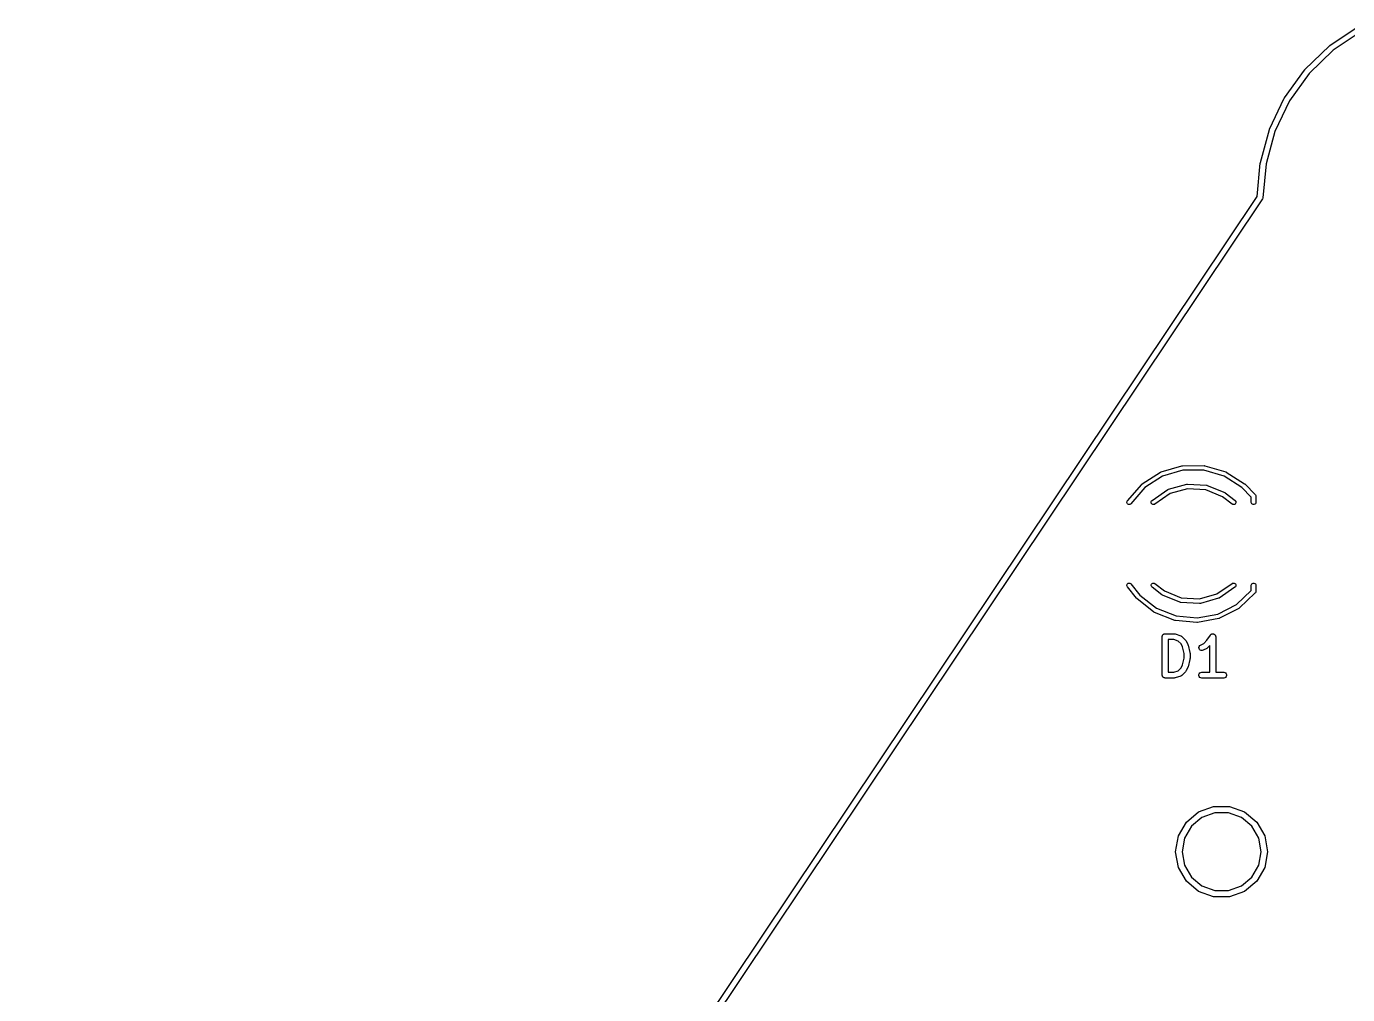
# Model space of a CAD drawing. Extents: x 0 to 100, y 0 to 100.
# Drawn here: x -0.06 to 34.27, y 74.29 to 99.44 of the extents above; entities that cross this region are included whole.
import ezdxf

# ---------------------------------------------------------------- set-up
doc = ezdxf.new("R2010")
doc.units = 0
doc.header["$MEASUREMENT"] = 0
doc.layers.add('BLACK', color=7, linetype='CONTINUOUS')

msp = doc.modelspace()

# ---------------------------------------------------------------- linework, layer by layer
at = {"layer": 'BLACK', "linetype": 'CONTINUOUS'}
for p, q in [((33.8116, 98.948), (34.5494, 99.4438)), ((34.6275, 99.3155), (33.9008, 98.8272)), ((33.1628, 98.321), (33.8012, 98.9396)), ((33.8012, 98.9396), (33.8077, 98.9452)), ((33.8077, 98.9452), (33.8097, 98.9465)), ((33.8097, 98.9465), (33.8116, 98.948)), ((33.9008, 98.8272), (33.272, 98.2179)), ((32.6354, 97.589), (33.1541, 98.3109)), ((33.272, 98.2179), (32.7611, 97.5069)), ((33.1541, 98.3109), (33.1596, 98.3176)), ((33.1596, 98.3176), (33.1613, 98.3192)), ((33.1613, 98.3192), (33.1628, 98.321)), ((32.2459, 96.7751), (32.6286, 97.5775)), ((32.7611, 97.5069), (32.3842, 96.7166)), ((32.6286, 97.5775), (32.6328, 97.5851)), ((32.6286, 97.5775), (32.6286, 97.5775)), ((32.6286, 97.5775), (32.6286, 97.5775)), ((32.6328, 97.5851), (32.6342, 97.5869)), ((32.6342, 97.5869), (32.6354, 97.589)), ((32.0067, 95.9052), (32.2412, 96.7626)), ((32.3842, 96.7166), (32.1531, 95.8721)), ((32.2412, 96.7626), (32.244, 96.7708)), ((32.244, 96.7708), (32.2451, 96.7729)), ((32.2451, 96.7729), (32.2459, 96.7751)), ((31.927, 95.0258), (32.0043, 95.8921)), ((32.0043, 95.8921), (32.0056, 95.9006)), ((32.0056, 95.9006), (32.0063, 95.9029)), ((32.0063, 95.9029), (32.0067, 95.9052)), ((32.1531, 95.8721), (32.0748, 94.9941)), ((-0.05638, 47.2506), (31.927, 95.0258)), ((32.066, 94.9637), (0.075, 47.1772)), ((32.074, 94.9818), (32.066, 94.9637)), ((32.0748, 94.9941), (32.074, 94.9818)), ((29.4253, 87.8672), (29.9665, 88.0268)), ((29.9922, 87.9093), (29.4675, 87.7546)), ((29.9665, 88.0268), (29.9672, 88.027)), ((29.9672, 88.027), (29.9753, 88.0281)), ((29.9753, 88.0281), (29.9833, 88.0293)), ((29.9833, 88.0293), (30.5475, 88.0305)), ((30.5392, 87.9105), (29.9922, 87.9093)), ((31.0646, 87.7582), (30.5392, 87.9105)), ((30.5475, 88.0305), (30.5475, 88.0305)), ((30.5475, 88.0305), (30.5483, 88.0305)), ((30.5483, 88.0305), (30.5563, 88.0293)), ((30.5563, 88.0293), (30.5644, 88.0282)), ((30.5644, 88.0282), (31.1063, 87.871)), ((28.5524, 87.1179), (28.9223, 87.544)), ((28.9223, 87.544), (28.9228, 87.5445)), ((28.9228, 87.5445), (28.9291, 87.5498)), ((28.9291, 87.5498), (28.9352, 87.5551)), ((28.9352, 87.5551), (29.4098, 87.8602)), ((29.4675, 87.7546), (29.0073, 87.4588)), ((29.4098, 87.8602), (29.4104, 87.8605)), ((29.4104, 87.8605), (29.4179, 87.8638)), ((29.4179, 87.8638), (29.4253, 87.8672)), ((29.6186, 87.4166), (30.093, 87.5491)), ((30.093, 87.5491), (30.1032, 87.5511)), ((30.1032, 87.5511), (30.1079, 87.5507)), ((30.1079, 87.5507), (30.1126, 87.5513)), ((30.1126, 87.5513), (30.6044, 87.5229)), ((31.5273, 87.4637), (31.0646, 87.7582)), ((31.1063, 87.871), (31.107, 87.8708)), ((31.107, 87.8708), (31.1144, 87.8674)), ((31.1144, 87.8674), (31.1218, 87.864)), ((31.1218, 87.864), (31.5978, 87.5611)), ((31.5978, 87.5611), (31.5984, 87.5607)), ((31.5984, 87.5607), (31.6035, 87.5562)), ((31.6035, 87.5562), (31.6088, 87.5521)), ((31.6088, 87.5521), (31.8686, 87.2819)), ((29.0073, 87.4588), (28.643, 87.0393)), ((29.1949, 87.1293), (29.6008, 87.4083)), ((29.6605, 87.3038), (29.2629, 87.0304)), ((29.6008, 87.4083), (29.6098, 87.4134)), ((29.6098, 87.4134), (29.6144, 87.4146)), ((29.6144, 87.4146), (29.6186, 87.4166)), ((30.1157, 87.4309), (29.6605, 87.3038)), ((30.5875, 87.4037), (30.1157, 87.4309)), ((31.0267, 87.2245), (30.5875, 87.4037)), ((30.6044, 87.5229), (30.6146, 87.5215)), ((30.6146, 87.5215), (30.619, 87.5196)), ((30.619, 87.5196), (30.6236, 87.5186)), ((30.6236, 87.5186), (31.0797, 87.3325)), ((31.2742, 87.0326), (31.0267, 87.2245)), ((31.0797, 87.3325), (31.0889, 87.3278)), ((31.0889, 87.3278), (31.0911, 87.3258)), ((31.0911, 87.3258), (31.0938, 87.3244)), ((31.0938, 87.3244), (31.3477, 87.1274)), ((31.77, 87.2113), (31.5273, 87.4637)), ((31.77, 87.0748), (31.77, 87.2113)), ((31.8686, 87.2819), (31.8767, 87.2752)), ((31.8767, 87.2752), (31.8873, 87.2568)), ((31.8873, 87.2568), (31.89, 87.2412)), ((31.89, 87.2412), (31.89, 87.0748)), ((28.5382, 87.0703), (28.5383, 87.0873)), ((28.5429, 87.054), (28.5382, 87.0703)), ((28.5383, 87.0873), (28.5431, 87.1037)), ((28.5521, 87.0396), (28.5429, 87.054)), ((28.5431, 87.1037), (28.5524, 87.1179)), ((28.5648, 87.0284), (28.5521, 87.0396)), ((28.5803, 87.0212), (28.5648, 87.0284)), ((28.5971, 87.0186), (28.5803, 87.0212)), ((28.6139, 87.0209), (28.5971, 87.0186)), ((28.6295, 87.0277), (28.6139, 87.0209)), ((28.6425, 87.0387), (28.6295, 87.0277)), ((28.643, 87.0393), (28.6425, 87.0387)), ((29.1689, 87.0786), (29.1717, 87.0981)), ((29.1725, 87.0592), (29.1689, 87.0786)), ((29.1717, 87.0981), (29.1807, 87.1156)), ((29.1822, 87.0421), (29.1725, 87.0592)), ((29.1807, 87.1156), (29.1949, 87.1293)), ((29.197, 87.029), (29.1822, 87.0421)), ((29.2152, 87.0214), (29.197, 87.029)), ((29.2348, 87.0201), (29.2152, 87.0214)), ((29.2539, 87.0253), (29.2348, 87.0201)), ((29.2629, 87.0304), (29.2539, 87.0253)), ((31.2915, 87.0232), (31.2742, 87.0326)), ((31.311, 87.02), (31.2915, 87.0232)), ((31.3304, 87.0232), (31.311, 87.02)), ((31.3477, 87.0326), (31.3304, 87.0232)), ((31.3477, 87.1274), (31.3553, 87.1204)), ((31.3611, 87.0471), (31.3477, 87.0326)), ((31.3553, 87.1204), (31.366, 87.1038)), ((31.3691, 87.0651), (31.3611, 87.0471)), ((31.366, 87.1038), (31.3708, 87.0847)), ((31.3708, 87.0847), (31.3691, 87.0651)), ((31.7727, 87.0592), (31.77, 87.0748)), ((31.7833, 87.0408), (31.7727, 87.0592)), ((31.7995, 87.0272), (31.7833, 87.0408)), ((31.8194, 87.02), (31.7995, 87.0272)), ((31.8406, 87.02), (31.8194, 87.02)), ((31.8605, 87.0272), (31.8406, 87.02)), ((31.8767, 87.0408), (31.8605, 87.0272)), ((31.8873, 87.0592), (31.8767, 87.0408)), ((31.89, 87.0748), (31.8873, 87.0592)), ((28.5379, 84.9161), (28.5388, 84.9331)), ((28.5418, 84.8996), (28.5379, 84.9161)), ((28.5388, 84.9331), (28.5445, 84.9492)), ((28.5501, 84.8848), (28.5418, 84.8996)), ((28.5445, 84.9492), (28.5544, 84.963)), ((28.5506, 84.8842), (28.5501, 84.8848)), ((28.7871, 84.5849), (28.5506, 84.8842)), ((28.5544, 84.963), (28.5678, 84.9734)), ((28.5678, 84.9734), (28.5836, 84.9797)), ((28.5836, 84.9797), (28.6006, 84.9813)), ((28.6006, 84.9813), (28.6173, 84.9781)), ((28.6173, 84.9781), (28.6324, 84.9703)), ((28.6324, 84.9703), (28.6447, 84.9586)), ((28.6447, 84.9586), (28.8768, 84.665)), ((29.1691, 84.9155), (29.1708, 84.9351)), ((29.1738, 84.8963), (29.1691, 84.9155)), ((29.1708, 84.9351), (29.1787, 84.9531)), ((29.1845, 84.8798), (29.1738, 84.8963)), ((29.1787, 84.9531), (29.1921, 84.9676)), ((29.1921, 84.8728), (29.1845, 84.8798)), ((29.1921, 84.9676), (29.2094, 84.9769)), ((29.446, 84.6758), (29.1921, 84.8728)), ((29.2094, 84.9769), (29.2289, 84.9802)), ((29.2289, 84.9802), (29.2483, 84.9769)), ((29.2483, 84.9769), (29.2656, 84.9676)), ((29.2656, 84.9676), (29.5131, 84.7756)), ((30.8793, 84.6961), (31.277, 84.9694)), ((31.3449, 84.8705), (30.939, 84.5916)), ((31.277, 84.9694), (31.286, 84.9746)), ((31.286, 84.9746), (31.305, 84.9797)), ((31.305, 84.9797), (31.3247, 84.9784)), ((31.3247, 84.9784), (31.3428, 84.9708)), ((31.3428, 84.9708), (31.3576, 84.9578)), ((31.3591, 84.8842), (31.3449, 84.8705)), ((31.3576, 84.9578), (31.3673, 84.9406)), ((31.3681, 84.9018), (31.3591, 84.8842)), ((31.3673, 84.9406), (31.3709, 84.9213)), ((31.3709, 84.9213), (31.3681, 84.9018)), ((31.77, 84.9252), (31.7727, 84.9408)), ((31.77, 84.7903), (31.77, 84.9252)), ((31.7727, 84.9408), (31.7833, 84.9592)), ((31.7833, 84.9592), (31.7995, 84.9728)), ((31.7995, 84.9728), (31.8194, 84.98)), ((31.8194, 84.98), (31.8406, 84.98)), ((31.8406, 84.98), (31.8605, 84.9728)), ((31.8605, 84.9728), (31.8767, 84.9592)), ((31.8767, 84.9592), (31.8873, 84.9408)), ((31.8873, 84.9408), (31.89, 84.9252)), ((31.89, 84.9252), (31.89, 84.7588)), ((28.792, 84.5803), (28.7871, 84.5849)), ((28.7967, 84.5753), (28.792, 84.5803)), ((28.7972, 84.5748), (28.7967, 84.5753)), ((29.2417, 84.2273), (28.7972, 84.5748)), ((28.8768, 84.665), (29.3088, 84.3271)), ((29.4487, 84.6743), (29.446, 84.6758)), ((29.4509, 84.6723), (29.4487, 84.6743)), ((29.4601, 84.6676), (29.4509, 84.6723)), ((29.9162, 84.4815), (29.4601, 84.6676)), ((29.5131, 84.7756), (29.9523, 84.5963)), ((29.9208, 84.4804), (29.9162, 84.4815)), ((29.9251, 84.4786), (29.9208, 84.4804)), ((29.9354, 84.4771), (29.9251, 84.4786)), ((30.4271, 84.4487), (29.9354, 84.4771)), ((29.9354, 84.4771), (29.9354, 84.4771)), ((29.9523, 84.5963), (30.4241, 84.5691)), ((30.4241, 84.5691), (30.8793, 84.6961)), ((30.4318, 84.4492), (30.4271, 84.4487)), ((30.4365, 84.4489), (30.4318, 84.4492)), ((30.4467, 84.4508), (30.4365, 84.4489)), ((30.9211, 84.5833), (30.4467, 84.4508)), ((30.9254, 84.5853), (30.9211, 84.5833)), ((30.93, 84.5865), (30.9254, 84.5853)), ((30.939, 84.5916), (30.93, 84.5865)), ((31.3855, 84.4258), (31.77, 84.7903)), ((31.8655, 84.7155), (31.4618, 84.3328)), ((31.8767, 84.7248), (31.8655, 84.7155)), ((31.8873, 84.7432), (31.8767, 84.7248)), ((31.89, 84.7588), (31.8873, 84.7432)), ((29.2487, 84.2232), (29.2417, 84.2273)), ((29.2557, 84.2191), (29.2487, 84.2232)), ((29.2564, 84.2188), (29.2557, 84.2191)), ((29.7806, 84.0099), (29.2564, 84.2188)), ((29.3088, 84.3271), (29.817, 84.1245)), ((29.817, 84.1245), (30.3616, 84.0728)), ((30.3616, 84.0728), (30.8988, 84.176)), ((30.8988, 84.176), (31.3855, 84.4258)), ((31.4479, 84.3229), (30.946, 84.0653)), ((31.4546, 84.3276), (31.4479, 84.3229)), ((31.4613, 84.3323), (31.4546, 84.3276)), ((31.4618, 84.3328), (31.4613, 84.3323)), ((29.7884, 84.008), (29.7806, 84.0099)), ((29.7964, 84.006), (29.7884, 84.008)), ((29.7971, 84.0059), (29.7964, 84.006)), ((30.3588, 83.9525), (29.7971, 84.0059)), ((30.3669, 83.9529), (30.3588, 83.9525)), ((30.3751, 83.9532), (30.3669, 83.9529)), ((30.3758, 83.9533), (30.3751, 83.9532)), ((30.9299, 84.0597), (30.3758, 83.9533)), ((30.9376, 84.0624), (30.9299, 84.0597)), ((30.9453, 84.0649), (30.9376, 84.0624)), ((30.946, 84.0653), (30.9453, 84.0649)), ((29.4569, 83.5876), (29.458, 83.5941)), ((29.4569, 82.5876), (29.4569, 83.5876)), ((29.458, 83.6006), (29.4603, 83.6068)), ((29.458, 83.5941), (29.458, 83.6006)), ((29.4603, 83.6068), (29.4614, 83.6133)), ((29.4614, 83.6133), (29.4647, 83.619)), ((29.4647, 83.619), (29.467, 83.6251)), ((29.467, 83.6251), (29.4712, 83.6301)), ((29.4712, 83.6301), (29.4745, 83.6358)), ((29.4745, 83.6358), (29.4795, 83.64)), ((29.4795, 83.64), (29.4837, 83.6451)), ((29.4837, 83.6451), (29.4894, 83.6484)), ((29.4894, 83.6484), (29.4944, 83.6526)), ((29.4944, 83.6526), (29.5006, 83.6548)), ((29.5006, 83.6548), (29.5063, 83.6581)), ((29.5063, 83.6581), (29.5127, 83.6592)), ((29.5127, 83.6592), (29.5189, 83.6615)), ((29.5189, 83.6615), (29.5254, 83.6615)), ((29.5254, 83.6615), (29.5319, 83.6626)), ((29.5319, 83.6626), (29.77, 83.6626)), ((29.6069, 83.5126), (29.6069, 82.6626)), ((29.7578, 83.5126), (29.6069, 83.5126)), ((29.8723, 83.4744), (29.7578, 83.5126)), ((29.77, 83.6626), (29.7818, 83.6605)), ((29.7818, 83.6605), (29.7937, 83.6588)), ((29.7937, 83.6588), (29.9366, 83.6112)), ((29.9465, 83.4003), (29.8723, 83.4744)), ((29.9366, 83.6112), (29.9404, 83.6091)), ((29.9404, 83.6091), (29.9446, 83.608)), ((29.9446, 83.608), (29.9517, 83.6029)), ((29.9517, 83.6029), (29.9595, 83.5987)), ((29.9595, 83.5987), (29.9623, 83.5955)), ((29.9623, 83.5955), (29.9659, 83.593)), ((29.9659, 83.593), (30.0611, 83.4978)), ((30.0611, 83.4978), (30.068, 83.4879)), ((30.068, 83.4879), (30.0752, 83.4783)), ((30.0752, 83.4783), (30.1228, 83.3831)), ((30.5351, 83.4112), (30.6165, 83.4925)), ((30.6165, 83.4925), (30.7076, 83.6292)), ((30.7076, 83.6292), (30.7105, 83.6322)), ((30.7105, 83.6322), (30.7125, 83.6358)), ((30.7125, 83.6358), (30.7194, 83.6416)), ((30.7194, 83.6416), (30.7256, 83.6481)), ((30.7256, 83.6481), (30.7293, 83.6499)), ((30.7293, 83.6499), (30.7325, 83.6526)), ((30.7325, 83.6526), (30.7409, 83.6556)), ((30.7409, 83.6556), (30.7489, 83.6596)), ((30.7489, 83.6596), (30.7531, 83.6601)), ((30.7531, 83.6601), (30.757, 83.6615)), ((30.757, 83.6615), (30.7659, 83.6615)), ((30.7659, 83.6615), (30.7748, 83.6625)), ((30.7748, 83.6625), (30.7789, 83.6615)), ((30.7789, 83.6615), (30.783, 83.6615)), ((30.783, 83.6615), (30.7914, 83.6584)), ((30.7914, 83.6584), (30.8001, 83.6563)), ((30.8001, 83.6563), (30.8036, 83.654)), ((30.8036, 83.654), (30.8075, 83.6526)), ((30.8075, 83.6526), (30.8144, 83.6468)), ((30.8144, 83.6468), (30.8218, 83.6419)), ((30.8218, 83.6419), (30.8243, 83.6385)), ((30.8243, 83.6385), (30.8275, 83.6358)), ((30.8275, 83.6358), (30.8319, 83.6281)), ((30.8319, 83.6281), (30.8372, 83.6209)), ((30.8372, 83.6209), (30.8384, 83.6169)), ((30.8384, 83.6169), (30.8405, 83.6133)), ((30.8405, 83.6133), (30.842, 83.6045)), ((30.842, 83.6045), (30.8445, 83.5959)), ((30.8445, 83.5959), (30.8443, 83.5917)), ((30.8443, 83.5917), (30.845, 83.5876)), ((30.845, 83.5876), (30.845, 82.6626)), ((29.9849, 83.3233), (29.9465, 83.4003)), ((30.0283, 83.1498), (29.9849, 83.3233)), ((30.0283, 83.0254), (30.0283, 83.1498)), ((30.1228, 83.3831), (30.1251, 83.3752)), ((30.1251, 83.3752), (30.1285, 83.3677)), ((30.1285, 83.3677), (30.1761, 83.1772)), ((30.1761, 83.1772), (30.1767, 83.1681)), ((30.1767, 83.1681), (30.1783, 83.159)), ((30.1783, 83.159), (30.1783, 83.0162)), ((30.4094, 83.3064), (30.4155, 83.3317)), ((30.4124, 83.2805), (30.4094, 83.3064)), ((30.424, 83.2572), (30.4124, 83.2805)), ((30.4155, 83.3317), (30.4298, 83.3535)), ((30.443, 83.2393), (30.424, 83.2572)), ((30.4298, 83.3535), (30.4507, 83.369)), ((30.4669, 83.229), (30.443, 83.2393)), ((30.4507, 83.369), (30.5351, 83.4112)), ((30.4929, 83.2274), (30.4669, 83.229)), ((30.5178, 83.2348), (30.4929, 83.2274)), ((30.6131, 83.2824), (30.5178, 83.2348)), ((30.6227, 83.2896), (30.6131, 83.2824)), ((30.6326, 83.2965), (30.6227, 83.2896)), ((30.695, 83.3589), (30.6326, 83.2965)), ((30.695, 82.6626), (30.695, 83.3589)), ((29.8723, 82.7008), (29.9465, 82.7749)), ((29.9465, 82.7749), (29.9849, 82.8519)), ((29.9849, 82.8519), (30.0283, 83.0254)), ((30.1228, 82.7922), (30.0752, 82.6969)), ((30.1251, 82.8), (30.1228, 82.7922)), ((30.1285, 82.8075), (30.1251, 82.8)), ((30.1761, 82.998), (30.1285, 82.8075)), ((30.1767, 83.0072), (30.1761, 82.998)), ((30.1783, 83.0162), (30.1767, 83.0072)), ((29.458, 82.5812), (29.4569, 82.5876)), ((29.458, 82.5746), (29.458, 82.5812)), ((29.4603, 82.5684), (29.458, 82.5746)), ((29.4614, 82.562), (29.4603, 82.5684)), ((29.4647, 82.5563), (29.4614, 82.562)), ((29.467, 82.5501), (29.4647, 82.5563)), ((29.4712, 82.5451), (29.467, 82.5501)), ((29.4745, 82.5394), (29.4712, 82.5451)), ((29.4795, 82.5352), (29.4745, 82.5394)), ((29.4837, 82.5302), (29.4795, 82.5352)), ((29.4894, 82.5269), (29.4837, 82.5302)), ((29.4944, 82.5227), (29.4894, 82.5269)), ((29.5006, 82.5204), (29.4944, 82.5227)), ((29.5063, 82.5171), (29.5006, 82.5204)), ((29.5127, 82.516), (29.5063, 82.5171)), ((29.5189, 82.5138), (29.5127, 82.516)), ((29.5254, 82.5138), (29.5189, 82.5138)), ((29.5319, 82.5126), (29.5254, 82.5138)), ((29.77, 82.5126), (29.5319, 82.5126)), ((29.6069, 82.6626), (29.7578, 82.6626)), ((29.7578, 82.6626), (29.8723, 82.7008)), ((29.7818, 82.5147), (29.77, 82.5126)), ((29.7937, 82.5165), (29.7818, 82.5147)), ((29.9366, 82.5641), (29.7937, 82.5165)), ((29.9404, 82.5661), (29.9366, 82.5641)), ((29.9446, 82.5673), (29.9404, 82.5661)), ((29.9517, 82.5723), (29.9446, 82.5673)), ((29.9595, 82.5765), (29.9517, 82.5723)), ((29.9623, 82.5797), (29.9595, 82.5765)), ((29.9659, 82.5822), (29.9623, 82.5797)), ((30.0611, 82.6774), (29.9659, 82.5822)), ((30.068, 82.6873), (30.0611, 82.6774)), ((30.0752, 82.6969), (30.068, 82.6873)), ((30.4104, 82.6006), (30.4193, 82.6251)), ((30.4104, 82.5746), (30.4104, 82.6006)), ((30.4193, 82.5501), (30.4104, 82.5746)), ((30.4193, 82.6251), (30.4361, 82.6451)), ((30.4361, 82.5302), (30.4193, 82.5501)), ((30.4361, 82.6451), (30.4586, 82.6581)), ((30.4586, 82.5171), (30.4361, 82.5302)), ((30.4586, 82.6581), (30.4843, 82.6626)), ((30.4843, 82.5126), (30.4586, 82.5171)), ((30.4843, 82.6626), (30.695, 82.6626)), ((31.0557, 82.5126), (30.4843, 82.5126)), ((30.845, 82.6626), (31.0557, 82.6626)), ((31.0557, 82.6626), (31.0814, 82.6581)), ((31.0814, 82.5171), (31.0557, 82.5126)), ((31.0814, 82.6581), (31.1039, 82.6451)), ((31.1039, 82.5302), (31.0814, 82.5171)), ((31.1039, 82.6451), (31.1207, 82.6251)), ((31.1207, 82.5501), (31.1039, 82.5302)), ((31.1207, 82.6251), (31.1296, 82.6006)), ((31.1296, 82.5746), (31.1207, 82.5501)), ((31.1296, 82.6006), (31.1296, 82.5746)), ((30.0846, 78.7681), (30.4025, 79.0349)), ((30.4025, 79.0349), (30.7925, 79.1768)), ((30.822, 79.0094), (30.4875, 78.8877)), ((30.7925, 79.1768), (31.2075, 79.1768)), ((31.178, 79.0094), (30.822, 79.0094)), ((31.5125, 78.8877), (31.178, 79.0094)), ((31.2075, 79.1768), (31.5975, 79.0349)), ((31.5975, 79.0349), (31.9154, 78.7681)), ((29.8771, 78.4087), (30.0846, 78.7681)), ((30.2148, 78.6589), (30.0368, 78.3506)), ((30.4875, 78.8877), (30.2148, 78.6589)), ((31.7852, 78.6589), (31.5125, 78.8877)), ((31.9632, 78.3506), (31.7852, 78.6589)), ((31.9154, 78.7681), (32.1229, 78.4087)), ((29.805, 78), (29.8771, 78.4087)), ((30.0368, 78.3506), (29.975, 78)), ((32.025, 78), (31.9632, 78.3506)), ((32.1229, 78.4087), (32.195, 78)), ((29.8771, 77.5913), (29.805, 78)), ((29.975, 78), (30.0368, 77.6494)), ((31.9632, 77.6494), (32.025, 78)), ((32.195, 78), (32.1229, 77.5913)), ((30.0846, 77.2319), (29.8771, 77.5913)), ((30.0368, 77.6494), (30.2148, 77.3411)), ((31.7852, 77.3411), (31.9632, 77.6494)), ((32.1229, 77.5913), (31.9154, 77.2319)), ((30.2148, 77.3411), (30.4875, 77.1123)), ((31.5125, 77.1123), (31.7852, 77.3411)), ((30.4025, 76.9651), (30.0846, 77.2319)), ((30.7925, 76.8232), (30.4025, 76.9651)), ((30.4875, 77.1123), (30.822, 76.9906)), ((30.822, 76.9906), (31.178, 76.9906)), ((31.178, 76.9906), (31.5125, 77.1123)), ((31.5975, 76.9651), (31.2075, 76.8232)), ((31.9154, 77.2319), (31.5975, 76.9651)), ((31.2075, 76.8232), (30.7925, 76.8232))]:
    msp.add_line(p, q, dxfattribs=at)

doc.saveas('drawing.dxf')
